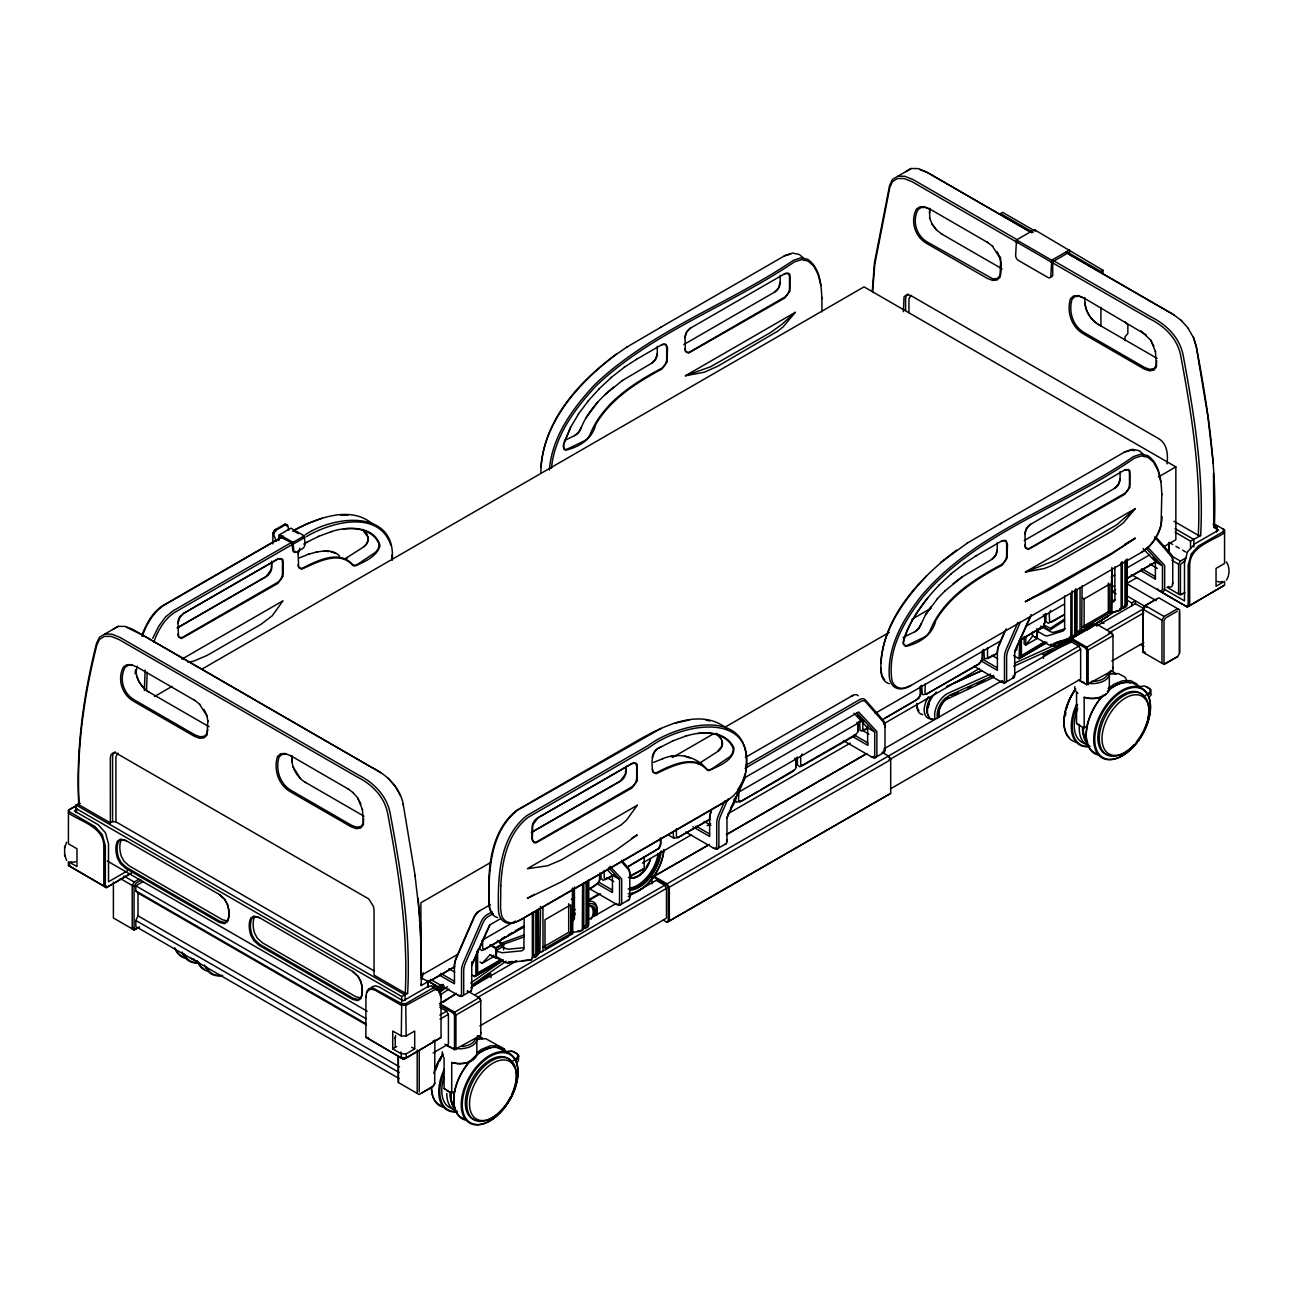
<?xml version="1.0" encoding="UTF-8"?>
<svg xmlns="http://www.w3.org/2000/svg" width="1293" height="1293" viewBox="0 0 1293 1293"><rect width="100%" height="100%" fill="white"/><g stroke="black" fill="none" stroke-linecap="round" stroke-linejoin="round"><path stroke-width="1.5" d="M66.622 860.378L64.65 854.705M64.65 847.82L66.622 842.147M395.238 1038.683L395.561 1035.548M434.852 1083.017L432.719 1086.734L419.191 1094.541L398.389 1082.532L398.389 1056.397M480.754 1032.412L480.754 1035.354L454.489 1049.674L454.489 1015.361L453.261 1013.065L439.798 1005.291M455.928 1049.674L455.928 1015.053L454.312 1012.015L439.555 1003.481L456.154 993.897M572.767 889.503L572.718 933.837L568.257 936.197M780.132 275.328L780.132 282.941A7.338 4.235 -60 0 1 774.943 291.911L683.835 344.52M852.556 736.541L867.635 745.253L867.635 742.748L853.994 734.877M1112.966 667.414L1112.966 670.34L1086.718 684.676L1086.718 650.363L1085.49 648.068L1070.329 639.308L1070.329 641.247L1078.815 646.161L1080.641 649.312L1080.641 679.067L890.489 788.843M1088.156 684.676L1088.156 650.04L1086.524 647.001L1071.768 638.483M1085.667 629.836L1086.96 630.063L1111.77 613.625L1111.915 568.661M1120.094 471.606L1120.094 479.218A7.338 4.235 -60 0 1 1114.905 488.188L1024.25 540.522M1140.313 570.407L1155.392 579.119L1155.392 576.63L1141.735 568.742M1167.062 463.912C1168.08 454.764 1167.45 443.612 1158.447 438.521L911.985 296.226L908.688 294.982L905.892 295.224L904.033 296.921L903.371 311.678M374.13 970.914L115.934 821.847L112.572 821.621L110.358 822.898L79.148 804.876L78.695 803.519C76.028 749.39 83.285 695.682 96.571 643.268L99.432 637.255L104.733 634.087L118.083 626.378L125.211 626.426L133.308 629.691L256.661 700.903M78.695 803.519L76.109 805.006L76.497 808.755L401.719 996.515L407.618 993.412C411.029 932.544 401.169 872.306 390.05 812.699C386.591 795.631 373.515 782.362 358.242 774.895L119.974 637.401L111.861 634.136L104.733 634.087M1175.143 532.215L1190.53 541.104L1200.631 535.561C1204.058 474.693 1194.182 414.455 1183.079 354.848C1179.604 337.78 1166.528 324.511 1151.255 317.044L1054.102 261.008M291.959 755.645C290.763 766.41 296.436 777.077 305.681 782.588M292.137 761.803L292.153 756.615M1084.989 297.794C1083.987 308.284 1089.045 318.773 1098.08 324.301L1157.073 358.371M144.331 690.575L145.155 670.13M146.497 690.737L147.192 672.231M141.309 880.08L136.072 883.119L134.052 886.513L134.068 927.873L136.072 928.972M872.29 290.78L874.488 262.673L889.6 185.416L892.461 179.404L911.112 168.526L918.24 168.575L926.338 171.84L1031.927 232.821M872.597 292.315L874.779 264.305L889.859 187.226L892.574 181.489L897.568 178.499L904.26 178.547L912.001 181.667L1017.575 242.615M1143.093 608.664L1143.157 652.367L1164.104 664.457L1177.632 656.65L1179.604 653.224L1179.604 609.811L1158.819 597.819L1144.693 605.9L1143.093 608.664L1143.157 652.367M1045.213 642.556L1021.422 656.294L1045.035 641.974M135.199 673.734L135.442 670.13M363.64 818.534L363.285 823.431L360.828 826.502L356.69 827.181L351.664 825.37L290.925 790.298C279.611 783.623 275.344 769.222 279.078 756.987L281.89 754.449L286.092 754.11M1156.669 360.682L1156.314 365.58L1153.841 368.65L1149.719 369.345L1144.693 367.519L1083.954 332.463C1072.64 325.771 1068.374 311.371 1072.091 299.136L1074.919 296.598L1079.122 296.259L1084.067 298.15M1043.403 658.396L1043.742 654.549L1042.594 654.064M540.878 467.048C544.838 419.562 580.363 381.435 616.599 353.846M549.428 470.005C551.804 436.581 572.961 408.038 595.055 384.328C652.011 330.216 729.139 303.903 793.498 260.297L800.836 257.889L807.672 259.295C820.198 267.91 821.281 284.767 821.847 298.618M551.481 468.276C554.39 436.048 574.997 408.636 596.315 385.67C653.175 331.719 730.125 305.487 794.338 261.962L801.401 259.651L807.963 260.992L813.685 265.986L818.097 274.31L820.893 285.43M880.84 663.325C882.731 629.19 904.098 599.92 926.661 575.773M657.297 353.474L655.68 358.937L651.785 363.123M997.259 549.751L995.642 555.214L991.747 559.4M178.095 623.081L179.727 617.601L183.654 613.448L277.882 559.045L281.809 558.657L283.022 560.063L283.022 576.419L277.882 583.385L181.553 638.516L178.515 636.754L177.949 622.563A7.322 4.235 -60 0 1 181.149 615.193M298.23 553.711L299.879 548.232M684.999 337.715L686.631 332.236L690.559 328.083M780.132 282.504L778.499 287.983L774.572 292.137M1024.961 533.993L1026.594 528.514L1030.521 524.36M1120.094 478.782L1118.461 484.245L1114.534 488.398M136.331 670.986L137.09 666.186M929.683 208.884L929.715 218.452M929.36 213.135L930.12 208.351M365.903 997.21L366.695 991.618L368.909 988.595L372.222 987.626L401.719 1003.659L405.727 1003.659L430.811 989.177L434.723 987.917L438.052 988.886L440.266 991.893L441.042 996.531L441.042 1037.503L403.723 1059.403L365.903 1037.212L365.903 996.24M207.85 729.446L206.88 733.81L204.084 736.38L199.882 736.751L194.92 734.877L134.197 699.82C123.077 693.355 118.988 678.696 125.065 667.382L128.185 665.345L132.452 665.297M477.844 951.309L478.442 948.997M478.2 950.678L476.794 953.717M572.249 932.738L572.427 888.065M734.295 801.207L731.983 805.911M738.982 791.3L738.545 800.286L739.984 801.676M857.938 731.773L858.552 721.688M925.368 683.674L924.948 692.66L926.386 694.066L979.48 663.778L982.551 659.414L982.114 650.929M987.513 647.809L987.513 657.911L996.935 653.708M1111.77 576.064L1111.35 585.05L1112.788 586.44L1114.404 585.874M1168.516 553.42L1169.228 542.333M401.719 1003.659L401.283 1035.968L406.18 1035.968L414.697 1031.054L414.697 1048.914L406.18 1053.843L401.283 1053.843L392.733 1048.898L392.733 1031.038L401.283 1035.968M141.858 635.639C145.899 624.212 152.121 612.93 162.304 605.916L283.28 536.078M142.262 636.301C146.448 624.503 152.913 612.85 163.435 605.609L282.811 536.692M153.657 642.459C157.698 631.032 163.92 619.751 174.119 612.737L293.382 543.868M479.978 962.024L482.176 963.285L490.031 954.784L496.253 958.161L496.706 950.242L502.799 946.718L501.619 946.04M1036.841 628.77L1036.841 638.338L1037.697 630.467L1043.807 626.943L1038.344 629.061M1151.481 694.244L1149.332 697.105M581.252 427.369L578.521 432.347L574.561 435.66M724.791 800.9L718.601 815.075A15.661 9.051 -60 0 0 716.71 823.318L716.71 845.735A5.091 2.942 60 0 1 713.073 847.836M727.862 799.203L720.605 815.818A14.32 8.275 -60 0 0 718.876 823.382L718.876 845.897A6.465 3.734 60 0 1 714.302 848.531L685.629 831.997M921.214 623.646L918.483 628.624L914.523 631.938M1004.742 631.42L999.101 644.35A14.32 8.275 -60 0 0 997.372 651.914L997.372 670.34L980.627 660.675M1006.229 628.899L999.263 644.868A15.661 9.051 -60 0 0 997.372 653.094M1017.963 622.353L1006.358 648.957A15.661 9.051 -60 0 0 1004.467 657.183L1004.467 679.601A5.091 2.942 60 0 1 1000.83 681.702M1020.436 621.998L1008.362 649.684A14.32 8.275 -60 0 0 1006.617 657.248L1006.617 679.762A6.465 3.734 60 0 1 1002.043 682.413L973.952 666.186M578.424 414.245L570.617 427.32L563.619 444.032A6.433 3.717 -60 0 0 567.482 449.01L584.355 440.832A9.132 5.269 -60 0 0 590.707 432.945C603.75 402.382 633.36 383.326 661.531 368.327A7.402 4.267 -60 0 0 666.671 359.325L666.671 347.865A7.322 4.235 -60 0 0 661.483 344.892M570.617 427.32L563.635 444.388L564.023 449.269L565.655 450.206C579.652 446.877 592.388 438.909 595.814 424.217C610.926 398.858 636.576 382.55 662 369.022L667.091 362.04L667.511 347.833L665.863 344.245L661.935 344.617L636.124 359.535M471.8 964.626L489.53 925.061L500.359 918.806M471.8 965.483L490.047 924.754M726.973 818.146L745.237 777.432M1030.86 615.193L1014.73 651.155L1014.73 675.091A6.465 3.734 60 0 1 1012.435 678.34M1014.73 652.011L1031.394 614.838M399.101 1078.556L135.83 926.564L135.83 920.487L138.012 915.848L138.012 893.027L135.83 890.909L135.83 885.802L143.345 881.47M613.512 387.189C600.324 398.325 587.701 411.174 581.333 427.53A9.132 5.269 -60 0 1 574.981 435.418L564.378 440.59M152.736 638.273L158.603 626.378L165.439 617.068L172.777 611.007L292.153 542.09M139.256 879.078L134.181 882.004L132.209 885.446L132.209 928.843L134.181 929.99L139.563 926.952M1069.521 249.953L1051.71 260.232L1050.821 275.878A4.008 2.311 60 0 1 1047.993 277.51L1018.464 260.459A4.008 2.311 60 0 1 1015.619 255.561L1016.524 239.916L1034.335 229.637L1103.01 270.318L1103.01 274.084M1178.602 593.988L1178.602 564.233L1180.428 561.081L1186.441 557.606M1161.971 663.228L1161.971 620.187L1164.104 616.486L1177.632 608.68M585.713 418.399L597.56 402.382M925.675 614.66L930.976 606.692M423.264 972.708L421.857 979.48M484.051 937.619L482.628 940.658L482.628 948.125L484.051 949.531L524.053 926.806M802.113 753.981L800.674 757.051L800.674 764.405L802.113 765.812L855.223 735.523L858.277 731.159L858.277 723.789L856.839 722.383M920.066 695.893L916.09 700.159L884.751 718.245M1050.659 610.49L1049.205 613.561L1049.641 622.046L1052.276 621.755L1064.155 614.886M366.646 992.846L368.699 990.05L371.77 989.177L375.455 990.357L401.283 1005.259L406.18 1005.259L435.191 989.468L438.262 990.341L440.315 993.137L441.042 997.501M578.262 414.229L588.024 401.299M927.986 597.576C917.771 611.427 906.458 626.135 903.257 643.429L905.617 646.484C919.614 643.154 932.35 635.186 935.776 620.495C950.888 595.136 976.538 578.828 1001.962 565.283L1007.053 558.301L1007.473 544.094L1005.825 540.506L1001.897 540.894L976.086 555.812M1226.378 580.121C1229.902 575.126 1229.902 566.884 1226.378 561.889M1081.659 631.226L1082.096 585.874M937.522 598.659L925.562 614.595L921.295 623.808A9.132 5.269 -60 0 1 914.943 631.695L903.128 637.417M795.26 312.34L783.38 326.612L777.869 331.089L718.003 366.081L704.41 372.206L685.419 375.762L795.26 312.34L782.103 324.171L770.709 332.463L710.471 366.792L685.419 375.762M1135.222 508.618L1123.342 522.889L1111.786 531.294L1051.419 565.704L1044.372 568.484L1025.381 572.039L1135.222 508.618L1116.651 524.845L1056.931 559.756L1025.381 572.039M1111.398 612.543L1111.899 567.417M77.709 804.796L69.515 809.531L68.432 813.087C81.184 821.863 103.472 826.777 103.812 845.881L103.812 885.899L106.252 887.661L131.563 873.034M587.814 401.363L599.128 388.902M939.09 585.163C923.929 601.003 910.224 619.185 903.581 640.31A6.433 3.717 -60 0 0 907.444 645.288L924.317 637.11A9.132 5.269 -60 0 0 930.669 629.222C943.712 598.643 973.322 579.603 1001.493 564.605A7.402 4.267 -60 0 0 1006.633 555.602L1006.633 544.143A7.322 4.235 -60 0 0 1001.445 541.169M937.28 598.756L945.086 590.853M453.261 1013.065L479.137 997.679L480.754 1000.717L455.928 1015.053M1085.49 648.068L1111.35 632.665L1112.966 635.703L1088.156 650.04M363.689 546.664C369.701 542.672 369.232 533.734 363.188 529.936M717.906 751.168L721.688 746.303L722.092 740.954M598.869 389.015L611.427 377.394M938.831 585.293L951.389 573.656M115.093 751.783L113.234 753.48L112.572 756.373L112.572 821.621M117.922 753.059L115.917 756.793L115.934 821.847M908.122 293.947L906.248 295.628L905.601 298.538L905.601 310.385M910.951 295.208L908.947 298.942L908.947 312.744M604.849 394.721L622.45 380.481M944.811 590.982L962.412 576.759M1046.764 642.233L1019.029 658.767L1013.599 655.567M516.166 1058.304L517.572 1057.108L517.636 1054.409M516.844 1062.264L518.412 1060.955L518.509 1057.852M1149.332 694.179L1150.899 692.87L1150.98 689.767L1146.471 686.745M730.949 807.268L733.584 804.521L734.02 799.219M794.112 770.046L760.478 789.991M856.257 734.165L799.688 766.83L797.393 764.777L797.393 757.003M1042.659 626.555L1019.207 640.617M611.104 377.556L624.519 367.131M940.431 562.6L967.52 542.963M956.561 550.123C918.967 578.585 880.598 619.153 880.84 669.305A29.286 16.906 -60 0 0 889.374 683.722M951.066 573.833L964.481 563.409M539.908 951.503L540.571 906.458M524.376 934.823L501.118 943.244M477.004 1052.712L481.4 1049.383L490.209 1045.859L498.161 1045.795L504.464 1049.205L507.098 1053.213M1108.02 688.668L1113.887 684.223L1122.696 680.7L1130.648 680.635L1136.951 684.045L1139.569 688.054M953.135 583.66L962.024 576.969L992.119 559.19A7.402 4.267 -60 0 0 997.259 550.188L997.259 542.543M1145.55 695.408L1150.043 691.949L1150.123 689.25M1157.461 588.832A14.482 8.356 0 0 0 1160.597 591.548L1186.166 606.304L1188.17 604.865L1188.17 565.17L1191.176 554.067L1198.417 546.002L1223.485 531.52L1223.485 529.209L1224.568 529.936L1224.568 563.473L1216.05 568.403L1216.05 586.262L1224.568 581.349L1224.568 585.147L1187.249 607.031L1161.437 592.129M1224.568 585.147L1187.249 607.031L1186.166 606.304M436.371 989.743L442.966 985.104M437.39 990.341L443.984 985.702M439.264 990.761L444.129 987.351M438.941 992.846L447.443 986.721M439.862 995.254L448.913 989.048M443.305 1002.285L456.17 993.234M470.652 983.068L501.49 961.394M572.072 911.824L575.353 909.512M472.058 985.088L506.145 961.135M571.7 915.088L574.965 912.793M481.578 978.801L486.524 975.31M471.137 987.593L490.597 973.92L490.968 977.686M572.185 916.592L575.417 914.313M1124.765 544.305L1135.222 538.26L1110.671 554.584L1050.433 589.204L1025.381 601.681L1034.093 596.655M130.722 873.421L106.252 887.661L68.432 865.47L68.432 861.671L76.982 866.601L76.982 848.741L68.432 843.812L68.432 810.258L69.515 809.531M1066.822 639.259L1055.702 646.548L1051.128 644.561M1076.358 633.02L1080.043 629.82L1080.043 587.798M1076.794 633.667L1093.102 623.614M1060.761 645.094L1107.875 616.195L1057.335 647.163L1050.902 644.221M627.558 346.686C584.727 374.808 541.347 418.544 540.878 473.028M624.147 367.341L636.528 359.309M964.109 563.619L976.49 555.57M1064.511 619.04L1050.385 628.236L1044.227 625.327M1064.446 620.608L1049.9 630.079L1043.419 626.992M1135.222 538.26L1111.786 553.226L1025.381 601.681M490.597 973.92L488.172 974.162M112.766 629.546L118.083 626.378M905.795 171.694L911.112 168.526M622.062 380.708L652.157 362.913A7.402 4.267 -60 0 0 657.297 353.91L657.297 346.282M626.669 347.203L661.37 326.935M966.631 543.48L1001.332 523.212M279.918 536.87L291.911 542.85L292.719 549.832A3.976 2.295 -60 0 0 295.531 551.448M660.448 327.468L785.142 255.481L792.48 253.056L799.316 254.462L803.729 258.309M292.994 542.381L304.243 535.884L305.051 543.949A3.976 2.295 -60 0 1 302.239 548.83L296.614 552.079A3.976 2.295 -60 0 1 293.802 550.446L292.994 542.381L279.627 534.672M293.802 543.803L305.051 537.306M183.137 613.577L277.284 559.222A7.338 4.235 -60 0 1 282.472 562.213L282.472 573.623A7.338 4.235 -60 0 1 277.284 582.593L183.137 636.948A7.338 4.235 -60 0 1 177.965 633.958M177.076 627.945L266.067 576.565L271.223 569.599L271.643 561.178M177.674 627.751L266.584 576.419A7.338 4.235 -60 0 0 271.772 567.449L271.772 561.744M181.893 659.155L283.022 600.776L272.273 615.71L261.041 624.293L207.219 655.357L193.303 661.289L187.808 662.081M154.513 696.507L171.985 686.421M201.692 669.273L864.031 286.868L1175.854 466.886L1175.854 539.731L1163.619 546.794M68.432 810.258L80.311 803.406M77.192 809.37L74.38 810.986L98.268 824.772L105.509 832.837L108.515 843.957L108.515 881.778L127.344 870.9M1070.426 251.505L1052.728 261.719L1052.728 274.779A4.008 2.311 60 0 1 1050.983 276.799M1103.01 270.318L1100.925 271.514L1068.341 252.701M1000.394 523.746L1125.104 451.742L1132.442 449.334L1139.278 450.74L1143.691 454.586M531.294 832.45L620.284 781.069L625.424 774.103L625.844 767.606M531.876 832.256L620.802 780.924A7.338 4.235 -60 0 0 625.99 771.953L625.99 766.248M490.79 862.415L420.888 902.773L420.888 975.601L457.593 954.412M672.538 757.472L712.734 734.262M724.969 727.199L889.245 632.358M911.969 619.25L931.186 608.146M1158.383 476.972L1175.854 466.886M490.209 904.728L478.846 911.29A8.388 4.849 -60 0 0 473.901 917.19L456.17 957.806A14.32 8.275 -60 0 0 454.441 965.37L454.441 983.811L439.361 975.1M745.398 757.407L852.507 695.569A9.746 5.625 -60 0 1 858.213 695.779M492.116 911.824L486.928 914.814A9.746 5.625 -60 0 0 481.222 921.618L463.411 962.412A15.661 9.051 -60 0 0 461.52 970.655L461.52 993.056A5.091 2.942 60 0 1 457.884 995.157M745.576 765.488L859.586 699.658A9.746 5.625 -60 0 1 865.308 699.869L883.103 720.104A15.661 9.051 -60 0 1 884.994 726.165L884.994 749.988A6.465 3.734 60 0 1 882.699 753.237M493.279 913.65L488.108 916.624A8.388 4.849 -60 0 0 483.146 922.539L465.415 963.156A14.32 8.275 -60 0 0 463.686 970.72L463.686 993.234A6.465 3.734 60 0 1 459.112 995.869L430.44 979.318M745.01 768.301L860.572 701.582A8.388 4.849 -60 0 1 865.534 701.76L883.264 721.914A14.32 8.275 -60 0 1 884.994 727.474M534.365 894.32L527.382 898.344L561.437 881.794L615.258 850.729L637.239 834.922L632.002 837.945M482.047 940.286L515.26 921.117M737.204 792.981L861.283 721.332M875.264 713.267L1001.089 640.617M1025.559 626.491L1064.01 604.3M1111.188 577.05L1114.679 575.046M1126.914 567.983L1149.639 554.859M1082.58 597.98L1084.132 598.885L1109.895 584L1109.895 612.72L1084.132 627.59L1082.58 626.685L1108.327 611.815L1109.895 612.72M501.862 938.589L505.175 936.665M508.488 934.758L511.818 932.835M515.131 930.928L523.423 926.144M420.823 984.151L421.292 985.525L428.08 981.597L428.08 987.222M1213.497 473.093L1213.852 526.299L1214.305 527.673L1216.891 526.186L1216.891 531.811M428.161 981.937L453.261 967.455M524.376 926.386L483.889 949.757L481.642 950.533L479.396 948.448M586.877 890.311C592.841 887.224 601.859 883.297 600 874.892M605.447 879.579L613.852 874.731M627.283 866.989L658.525 848.418L660.771 843.731L660.771 839.803M708.548 819.972L677.726 837.767L673.75 838.106L668.546 835.1M739.871 801.886L758.765 790.977M867.571 728.169L861.833 730.949L860.136 730.497L859.522 721.138M996.984 653.45L988.402 658.396L984.409 658.751L983.795 649.393M1064.284 614.595L1048.235 623.339L1045.924 621.286L1045.924 613.512M1126.413 578.714L1156.492 561.356M428.177 982.163L454.764 966.808M571.328 899.508L574.658 897.584M588.25 889.746L599.338 882.117L599.758 873.034M613.836 874.973L603.201 880.355L600.954 878.27L600.954 874.343M627.121 867.296L659.123 848.45L660.529 845.412L660.529 837.945M710.051 819.326L677.855 837.557L676.401 836.151L676.401 828.781M882.86 719.554L918.967 698.349L920.681 693.581L920.681 685.823M1020.71 639.97L1043.241 626.604L1044.954 621.836L1044.954 614.078M1126.3 579.022L1157.17 561.178M490.386 944.601L495.72 947.672L502.832 943.567M642.476 863.077L691.432 834.809M707.142 825.742L710.633 823.722M728.04 813.685L850.293 743.087M883.426 723.967L979.48 668.513M1112.158 591.919L1115.649 589.899M1126.122 583.854L1136.595 577.793M503.656 949.919L503.656 944.035L495.833 948.561L490.031 945.215M432.218 987.27L435.547 985.347L437.551 986.64L437.551 990.503M1037.422 638.354L1025.834 645.029L1024.169 644.076L1024.169 636.382M436.872 987.432L442.109 984.409M587.184 900.655L597.673 894.594M630.887 875.426L644.189 868.54L644.189 856.952M493.813 955.204L492.617 955.899L505.935 962.865L531.245 959.988L532.36 957.499L532.36 912.729L533.573 912.034L533.573 956.658L531.035 959.762M436.42 988.499L443.402 984.458M588.315 900.801L600.534 893.738M628.479 877.608L644.189 868.54M482.176 963.285L493.764 956.594M1184.808 560.693L1180.461 564.669L1180.461 593.535L1181.737 594.279M1044.631 641.732L1021.454 655.599M1046.587 642.863L1019.029 658.767L1019.854 639.13M500.601 959.778L477.02 973.387L477.618 974.453L503.09 959.745M477.57 973.71L501.151 960.085M471.622 974.841L474.628 976.587L500.456 961.669M474.628 976.587L502.945 960.392M653.676 876.492L709.017 844.539M726.31 834.567L866.407 753.674M651.947 883.798L651.947 877.494L709.534 844.458M726.844 834.486L866.924 753.593M1126.51 599.887L1131.747 602.91L1135.383 600.809L1135.383 603.702L1096.577 626.087L1096.577 624.147L1111.754 632.907L1112.966 635.202L1112.966 668.239M1070.329 639.308L1096.577 624.147M471.266 987.125L516.683 960.893M588.105 919.662L616.066 903.516M628.285 896.469L656.181 880.355L664.667 885.252L666.493 888.404L666.493 918.159L479.832 1025.931M883.669 749.019L1002.317 680.522M1014.52 673.475L1071.784 640.407M542.931 947.252L568.694 932.382L570.73 933.562L570.73 904.858L544.983 919.727L544.983 948.432L570.73 933.562M463.072 995.513L471.185 990.842M619.412 905.262L629.19 899.605M716.581 849.145L726.359 843.505M874.601 757.924L884.38 752.267M1004.338 683.027L1014.116 677.37M544.482 950.387L568.16 936.714L562.746 938.653M1144.693 605.9L1156.928 598.837M439.846 1015.053L446.602 1011.158L448.412 1014.31L448.412 1044.065L433.107 1052.906M474.596 994.996L664.667 885.252M654.193 876.412L667.043 883.846L1078.815 646.161M1106.76 630.014L1143.869 608.599L1143.869 605.706M440.008 1019.159L448.412 1014.31M478.168 997.145L666.493 888.404M888.824 760.042L1080.641 649.312M1108.57 633.182L1143.869 612.801M392.733 1048.898L396.676 1046.619M1184.938 592.436L1180.428 595.039L1166.932 587.248M1177.47 611.104L1165.494 618.022L1163.991 620.624L1163.991 662.598L1165.494 663.471L1177.47 656.553M441.042 1037.503L403.723 1059.403L365.903 1037.212M1111.818 661.062L1143.869 642.556M663.261 920.099L667.043 922.281L890.683 793.401L890.683 759.395L888.711 756.195L882.004 752.316M890.683 793.401L667.043 922.281M421.211 1093.167L433.187 1086.265L434.69 1083.663L434.852 1039.976M455.055 1091.033L451.596 1093.038L444.081 1088.561L444.081 1058.159L442.384 1054.959A17.456 10.069 0 0 1 442.384 1051.807M1084.067 727.878L1087.542 725.874M303.807 544.094L306.78 542.365M660.998 746.869C650.848 750.667 651.413 763.177 652.868 771.953L655.858 773.747C670.905 766.911 693.678 754.239 707.174 770.062L708.79 770.628C718.148 766.296 734.634 760.332 733.891 747.774C725.421 729.931 701.533 731.062 685.452 736.186M292.638 531.181L306.845 523.891L322.28 518.154M132.209 928.843L134.068 927.873M473.771 976.037L475.872 974.954L475.872 955.22M306.215 542.543L318.805 536.32M673.006 740.824L657.507 748.728A7.322 4.235 -60 0 0 652.318 757.698M294.626 529.758C317.674 518.186 350.775 504.82 372.998 524.36M305.245 534.769C334.273 515.099 396.612 508.828 392.215 560.241M306.425 536.579C331.056 522.016 378.526 509.216 390.858 545.096M661.062 728.395L517.653 810.113C490.063 831.738 488.479 870.932 489.045 903.16A29.286 16.906 -60 0 0 497.579 917.577M344.698 559.061L364.157 546.567A6.433 3.717 -60 0 0 368.02 537.145L362.266 529.5M698.915 763.565L718.375 751.071A6.433 3.717 -60 0 0 722.237 741.632L720.864 738.141L716.257 733.196M651.947 878.286L653.902 877.349L666.396 884.557L668.352 887.758L668.352 920.972L666.396 921.909M946.589 686.454L981.532 670.663M954.493 683.043L982.034 670.598M990.632 674.025L948.335 693.145A17.472 10.085 -60 0 0 935.146 718.956M1014.472 663.244L1054.215 645.272M993.606 675.382L949.547 695.295L945.118 698.317A15.694 9.067 -60 0 0 937.587 718.552M1013.76 666.267L1071.283 640.261M951.115 695.424L958.452 692.111M967.649 687.957L971.318 686.292M976.845 683.803L984.183 680.474M1048.09 651.575L1051.759 649.926M994.446 676.934L944.989 700.095A12.445 7.192 -60 0 0 939.009 716.144M1043.661 654.694L1070.685 642.379M299.216 557.946L308.752 554.147M653.434 762.45L662.953 758.652M1137.161 687.165L1139.456 686.26M910.902 685.5L904.728 687.941A27.945 16.13 -60 0 1 892.025 680.619C886.917 649.442 904.906 620.01 923.315 596.412C978.833 531.31 1065.868 506.129 1134.284 458.239L1141.363 455.928L1147.925 457.269L1153.647 462.248L1158.059 470.587L1160.855 481.707M1137.727 686.825L1144.45 685.969L1149.493 688.474M505.24 1051.985L511.963 1051.144L517.006 1053.633M318.191 536.514L331.897 531.471M672.408 741.018L686.098 735.976M583.579 927.776L586.101 924.673L586.101 881.988M533.33 956.788L535.852 953.684L535.852 910.999M512.157 961.394L507.632 962.719M537.484 953.232L542.898 951.309M515.907 961.41L508.278 963.075M536.676 954.008L543.012 950.985L542.947 906.732M502.589 944.536L524.247 936.875M585.018 928.6L587.539 925.497L587.539 880.872L588.751 880.177L588.751 924.931L587.636 927.42L582.61 928.293M536.094 956.901L538.502 953.943L538.502 909.189M534.769 957.612L537.29 954.509L537.29 909.884M865.874 729.365L864.257 729.931L862.803 728.541L862.803 721.171M571.975 921.828L574.399 918.887L574.399 886.966M1069.279 637.287L1072.786 636.108A7.128 4.105 60 0 0 1074.709 632.649L1074.709 589.964M1053.262 643.575L1062.038 640.617M1119.754 608.858L1125.427 606.999A6.756 3.911 60 0 0 1127.254 603.702L1127.254 558.948M1120.368 608.955L1124.118 607.726A7.112 4.105 60 0 0 1126.041 604.267L1126.041 559.643M1111.01 612.963L1120.385 609.876A7.112 4.105 60 0 0 1122.308 606.417L1122.308 561.808L1121.112 562.503L1121.112 607.257A6.756 3.911 60 0 1 1119.285 610.538L1111.721 613.027M1069.505 637.869L1075.178 635.994A6.756 3.911 60 0 0 1077.004 632.713L1077.004 589.915M1056.995 642.298L1073.869 636.722A7.112 4.105 60 0 0 1075.792 633.279L1075.792 588.654M1053.278 644.447L1070.151 638.887A7.112 4.105 60 0 0 1072.059 635.429L1072.059 590.804M784.124 256.062L791.187 253.751M1124.086 452.34L1131.149 450.029L1134.43 450.691M513.062 1060.567L516.844 1059.339L518.994 1056.478L518.509 1054.926L514 1051.904M1111.786 600.857L1115.487 599.693M1065.238 628.705L1054.118 632.196A9.261 5.35 60 0 1 1050.126 631.469L1040.736 626.054M372.093 986.753L375.406 985.799L379.334 987.044L403.222 1000.847L427.126 987.044L431.038 985.799L434.367 986.753M308.106 554.358L317.124 551.852M662.323 758.862C677.257 752.219 694.874 755.823 705.849 768.01A9.132 5.269 -60 0 0 712.201 768.575L729.09 757.245A6.433 3.717 -60 0 0 732.937 747.823C727.135 734.618 710.617 731.741 697.687 733.503M668.352 887.758L890.683 759.702L888.42 756.033M331.234 531.682C347.251 526.203 374.647 525.556 380.013 545.662C377.168 556.572 363.979 562.132 354.589 566.124L352.973 565.558C339.461 549.735 316.688 562.407 301.657 569.243L298.651 567.449L298.101 553.21A7.322 4.235 -60 0 1 298.505 550.689M675.043 723.126L689.395 719.991M506.969 1051.419L512.335 1051.371M316.446 552.079C324.042 550.737 333.788 549.525 339.461 555.974M670.663 756.567L676.304 755.888M577.567 931.154L582.642 930.265L583.822 927.647L583.822 883.022L582.61 883.733L582.319 929.958L580.201 931.429L572.718 932.253M508.763 962.218L516.198 961.394M521.758 960.78L529.176 959.956M523.956 947.672L508.327 949.207L503.042 947.737M340.738 515.277L348.156 514.986M343.469 528.999C356.399 527.237 372.917 530.114 378.72 543.319A6.433 3.717 -60 0 1 374.873 552.741L357.983 564.071A9.132 5.269 -60 0 1 351.631 563.506C338.362 550.123 317.238 560.693 303.241 567.724A7.402 4.267 -60 0 1 298.101 564.653M1110.542 673.685L1118.493 673.621L1124.797 677.031L1126.542 679.698M478.054 1038.845L486.006 1038.78L504.464 1049.205M897.762 176.236L904.89 176.284L912.987 179.549L1016.864 239.512M323.977 551.141L328.826 551.497M1032.865 635.833L1025.834 645.029L1025.834 637.336M490.031 954.784L496.253 958.161M1173.996 521.289L1198.272 535.302L1200.631 535.561M110.358 822.898L110.341 757.666L111.004 754.773L112.879 753.076L115.675 752.833L368.731 898.926L373.386 906.248L374.049 909.9L374.049 975.132L405.242 993.153L407.618 993.412M1079.768 725.955L1084.18 727.814L1084.18 697.363L1089.385 698.172A17.456 10.069 0 0 0 1109.346 686.648M447.281 1091.114L451.71 1092.973L451.71 1062.523L456.898 1063.331A17.456 10.069 0 0 0 476.858 1051.807M706.091 720.217L709.809 720.928M126.294 840.789L121.332 839.577L118.681 841.371A24.341 14.061 60 0 0 118.681 857.938L121.332 862.787L126.294 867.312L219.81 921.295L224.772 922.507L227.423 920.729A24.341 14.061 60 0 0 227.423 904.146L224.772 899.314L219.81 894.788L125.599 840.385L120.394 839.125L117.534 841.048A25.327 14.611 60 0 0 117.534 858.342L120.394 863.562L125.599 868.298L219.293 922.394L224.497 923.671L227.358 921.747A25.327 14.611 60 0 0 227.358 904.453L224.497 899.233L219.293 894.481M259.618 917.771L254.656 916.559L252.006 918.337A24.341 14.061 60 0 0 252.006 934.904L254.656 939.752L259.618 944.278L353.134 998.277L358.096 999.473L360.747 997.695A24.341 14.061 60 0 0 360.747 981.128L358.096 976.28L353.134 971.754L258.923 917.367L253.719 916.09L250.858 918.014A25.327 14.611 60 0 0 250.858 935.308L253.719 940.528L258.923 945.28L352.617 999.376L357.822 1000.637L360.682 998.713A25.327 14.611 60 0 0 360.682 981.435L357.822 976.199L352.617 971.463M227.471 920.939L222.509 919.743L128.993 865.744L124.031 861.219L121.38 856.386A24.341 14.061 60 0 1 121.38 839.803M360.795 997.921L355.834 996.709L262.317 942.726L257.355 938.201L254.705 933.352A24.341 14.061 60 0 1 254.705 916.785M668.352 920.972L669.305 921.214L669.305 887.515L667.043 883.846M1043.241 614.773L1044.679 616.163L1044.679 623.533M794.71 758.264L796.149 759.654L796.149 767.024M605.609 879.353L604.187 877.947L604.187 870.48M1074.871 686.648A17.456 10.069 0 0 0 1074.871 689.799L1077.861 693.387M330.458 551.61L335.695 553.452M684.66 756.114L689.912 757.957M701.469 763.937C686.696 757.908 670.614 765.408 657.458 772.228A7.402 4.267 -60 0 1 652.318 769.157M291.054 755.985L285.01 753.447L280.5 753.835L277.478 756.55C273.502 769.448 278.27 784.544 290.101 791.591L351.033 826.76L356.367 828.684L360.812 827.956L363.462 824.643L362.363 809.062M1084.18 697.363L1089.643 698.559A15.807 9.116 0 0 0 1106.194 693.694M451.71 1062.523L457.156 1063.719A15.807 9.116 0 0 0 473.707 1058.854M930.362 209.401L925.481 207.446L921.214 207.494L918.078 209.531C912.001 220.844 916.107 235.504 927.21 241.969L992.911 278.916L997.113 278.545L999.909 275.959L1000.814 262.899M137.333 667.253L131.401 664.667L126.843 664.715L123.514 666.881C117.049 678.857 121.72 694.26 133.357 701.097L194.289 736.267L199.526 738.255L204.019 737.85L207.025 735.103L207.801 720.751M919.84 169.561L927.582 172.68L1029.697 231.625M126.827 627.412L143.571 635.655L371.463 767.25C386.866 774.555 400.28 787.696 403.4 805.006M499.34 942.872L500.375 943.292M496.9 951.276L502.185 952.747L521.726 950.824L523.875 949.385L524.166 917.982M1033.155 232.384L1000.556 213.571L1002.641 212.359L1035.224 231.172L1035.224 230.154M1068.454 253.994L1174.028 314.959M1016.524 239.916L1051.71 260.232M1015.619 241.468L1050.821 261.784M1051.144 261.994L1149.429 318.676C1164.233 325.868 1177.276 338.427 1180.59 355.074C1191.742 414.52 1201.359 474.596 1198.272 535.302M987.836 242.583L929.554 208.852L924.414 206.815L919.856 206.864L916.527 209.03C910.078 221.006 914.749 236.409 926.386 243.246L987.319 278.415L992.539 280.403L997.048 279.999L1000.055 277.252C1002.123 268.766 1001.59 259.214 996.984 251.618M941.336 233.807L1002.075 268.879M1215.258 524.457L1224.568 529.936M1213.076 524.134L1216.891 526.186L1216.503 531.682M1215.355 528.191L1218.62 530.082L1194.732 543.868L1187.491 551.933L1184.485 563.053L1184.485 600.873L1164.072 589.075M1174.949 528.595L1193.843 539.488L1193.843 546.987M1169.26 542.494L1172.606 544.418M1175.935 546.341L1179.264 548.264M1182.61 550.188L1185.94 552.111M1170.375 555.279L1180.428 561.081M1171.927 560.37L1178.602 564.233M1158.835 590.481A5.091 2.942 60 0 0 1162.472 588.38L1162.472 565.865L1155.392 561.76L1143.109 548.555M1149.849 564.055L1157.283 568.354M1131.391 574.625L1160.063 591.176A6.465 3.734 60 0 0 1164.637 588.541L1164.637 565.461L1147.683 547.23M1126.639 583.612L1156.217 600.679M1164.104 616.486L1145.291 605.625L1143.157 609.326L1161.971 620.187M1126.656 595.766L1146.649 607.322M1135.383 603.702L1143.869 608.599M1112.546 591.822L1116.037 593.843M1100.327 621.335L1103.947 623.42M1140.474 644.512L1143.869 646.468M1043.774 623.743L1044.663 626.442M1037.729 631.404L1043.984 635.008A9.261 5.35 60 0 0 1047.976 635.736L1062.798 631.081A6.707 3.863 60 0 0 1064.64 627.816L1064.64 595.895M1034.594 636.689L1048.041 644.447A9.148 5.285 60 0 0 1052.049 645.159L1069.036 639.55A6.756 3.911 60 0 0 1070.863 636.269L1070.863 593.455M1037.261 638.37L1032.444 635.817L1032.444 632.115M1078.815 680.118L1086.718 684.676M991.828 655.292L997.598 658.622M982.017 658.994L997.372 667.851M871.094 756.599A5.091 2.942 60 0 0 874.731 754.498L874.731 731.983L867.635 727.894L853.994 713.219M862.092 730.189L868.928 734.133M843.65 740.76L872.306 757.31A6.465 3.734 60 0 0 876.88 754.676L876.88 731.596L858.633 711.958L744.72 777.723L726.973 817.289L726.973 841.21A6.465 3.734 60 0 1 724.694 844.474M304.243 535.884L290.877 528.174L278.803 535.14L278.803 540.684M293.576 530.841L298.36 533.605M704.087 821.427L710.908 825.354M695.973 826.098L709.631 833.985M692.87 826.809L709.631 836.474L709.631 818.049A14.32 8.275 -60 0 1 711.36 810.485M606.999 869.365L612.446 875.232L619.541 879.321L619.541 901.835A5.091 2.942 60 0 1 615.904 903.936M606.902 877.527L613.739 881.47M598.804 882.198L612.446 890.085M597.382 883.879L612.446 892.574L612.446 875.232M589.026 888.42L617.117 904.647A6.465 3.734 60 0 0 621.691 901.997L621.691 878.933L609.957 866.31M136.525 666.703L194.807 700.418M290.23 755.435L348.512 789.166M148.307 691.658L209.046 726.731M305.051 782.152L364.044 816.222M497.514 940.48L503.656 944.035M495.526 949.563L496.706 950.242M497.029 957.046L501.829 959.826M448.897 968.748L454.651 972.077M440.784 973.435L454.441 981.322M467.468 990.955L479.525 997.905L480.754 1000.2L480.754 1033.252M427.159 980.498L435.547 985.347L437.551 988.353M429.001 981.71L437.551 986.64M420.855 977.573L428.08 981.597L427.692 987.092M439.798 1007.247L446.602 1011.158M69.515 811.842L95.084 826.615L102.325 834.68L105.331 845.784L105.331 885.495L107.335 886.933M446.602 1045.116L454.489 1049.674M433.187 1040.817L434.69 1041.673M107.271 861.009L367.196 1011.223M123.918 876.088L134.181 882.004M135.83 885.802L366.032 1018.706M120.233 878.529L134.052 886.513M411.74 1047.201L414.697 1048.914M135.83 890.909L366.032 1023.814M138.012 893.027L366.469 1024.929M68.432 865.47L103.812 885.899M138.012 915.848L399.553 1066.838M135.83 920.487L399.101 1072.479M134.181 929.99L113.396 917.982L113.396 882.165M1065.691 252.313L1173.026 314.28L1181.77 320.777M257.776 701.663L380.999 772.81M1076.552 693L1076.552 723.401L1077.974 724.355M444.081 1088.561L445.487 1089.514M1146.422 335.016L1083.259 297.6L1078.023 295.612L1073.513 295.984L1070.491 298.699C1066.531 311.597 1071.283 326.693 1083.13 333.739L1144.063 368.925L1149.38 370.849L1153.825 370.105L1156.492 366.792L1155.392 351.211M1140.895 330.879L1150.576 340.059L1153.906 346.088M347.865 788.714L353.409 792.868M987.189 242.13L992.782 246.413M194.16 699.982L199.752 704.265M1098.711 324.753C1091.34 319.921 1085.635 312.033 1084.956 303.079M941.967 234.259L936.31 229.815L932.172 224.368L929.538 217.774M1076.552 723.401L1080.544 726.391M148.937 692.094C141.422 687.375 135.765 679.132 136.137 670M1084.698 629.109L1086.023 630.499M1146.099 548.248L1162.472 565.865M1152.774 557.315L1155.392 560.128L1155.392 579.119M856.984 712.912L874.731 731.983M857.211 715.029L863.724 722.044M727.216 728.864C700.628 707.029 663.309 726.019 637.497 740.582L516.521 810.42C488.172 833.387 487.186 875.005 489.724 908.397A27.945 16.13 -60 0 0 492.536 913.133M716.484 734.004L721.041 738.901M608.631 867.571L619.541 879.321M1125.088 321.876L1127.852 324.915L1127.852 333.546L1125.088 336.681L1125.088 340.641M1155.586 536.627L1170.86 553.97A15.661 9.035 -60 0 1 1172.751 560.031L1172.751 583.854A6.465 3.734 60 0 1 1168.177 586.505M1154.552 537.08L1171.005 555.78A14.32 8.275 -60 0 1 1172.751 561.34M621.561 860.217L627.913 867.441A15.661 9.051 -60 0 1 629.804 873.486L629.804 897.31A6.465 3.734 60 0 1 627.525 900.575M621.739 862.043L628.075 869.235A14.32 8.275 -60 0 1 629.804 874.795M1181.139 320.357L1188.461 328.47M388.11 778.208L395.238 786.386L400.539 795.696M1223.485 531.52L1224.568 532.764C1211.897 541.363 1189.996 546.373 1189.689 565.267L1189.689 605.286M353.005 792.609L357.676 797.846L362.541 809.79M992.41 246.171L999.942 257.97M199.381 704.022L206.928 715.821M300.461 778.531L292.945 766.717M932.188 224.142L936.633 230.025M143.62 687.876L139.175 681.993L136.508 675.625M303.16 536.369L303.968 537.775M1188.267 328.551L1193.568 337.845L1196.429 347.154C1207.662 406.697 1217.085 466.87 1214.305 527.673M1150.705 339.994L1155.57 351.938M357.563 797.91L360.892 803.923M68.432 862.641L70.889 867.231M203.971 709.469L206.783 715.255L207.995 721.607M1168.516 543.302L1168.953 551.788M919.986 686.793L920.406 695.278M673.75 838.106L673.12 832.627M276.282 541.379L273.76 534.672A4.93 2.845 -60 0 1 276.46 529.968L285.333 524.845A4.93 2.845 -60 0 1 288.048 526.413L288.549 530.211M1144.693 651.753L1145.291 653.595M1193.455 337.198L1196.17 346.088L1208.001 417.397L1213.206 463.136M405.727 1003.659L406.18 1035.968M367.907 1037.374L368.36 1038.974M403.141 803.939L415.247 876.46M880.84 668.142L881.81 674.72A27.945 16.13 -60 0 0 884.622 679.455M414.972 875.232L420.467 922.362L421.292 985.525M495.72 947.672L495.833 958.129M418.221 898.425L420.645 936.924M1161.809 494.896C1161.243 481.044 1160.16 464.187 1147.634 455.556L1140.798 454.166L1133.46 456.574C1064.818 504.561 977.556 529.855 921.925 595.2C904.195 617.682 888.146 644.512 889.196 674.122A29.286 16.906 -60 0 0 909.9 686.082L1142.204 551.949L1148.394 547.262A27.945 16.13 -60 0 0 1161.082 525.281L1161.809 493.764M398.389 1082.532L398.196 1056.316M821.847 297.487L821.992 311.855M1190.53 541.104L1190.53 548.539M1179.442 612.252L1179.442 653.127M1131.747 602.91L1131.747 605.787M1124.958 560.952L1124.958 603.637A7.128 4.105 60 0 1 1123.035 607.096M1114.889 566.884L1114.889 598.804A6.707 3.863 60 0 1 1113.047 602.069M1109.346 689.799L1109.346 671.956A17.456 10.069 0 0 1 1089.385 683.48M1108.327 583.111L1108.327 611.815M1100.925 307.427L1100.925 326.386M1084.132 598.885L1084.132 627.59M1021.422 637.19L1021.422 656.294M1020.92 637.287L1020.92 657.151M1016.702 646.241L1016.702 650.04M1000.556 257.081L1000.556 268.427M982.825 649.943L982.211 660.028L978.219 664.279L926.257 694.276L922.281 694.616L921.667 685.258M867.635 726.262L867.635 745.253M796.423 757.569L795.712 768.64L793.094 771.388L741.6 801.11L735.879 802.242L735.264 796.763M568.694 903.678L568.694 932.382M477.618 951.535L477.618 974.453M477.02 951.357L477.117 975.31M476.858 1054.959L476.858 1037.115A17.456 10.069 0 0 1 470.604 1046.522A17.456 10.069 0 0 1 453.358 1048.09M471.735 961.83L471.8 988.547A6.465 3.734 60 0 1 467.209 991.181M419.239 1051.161L419.239 1092.035M417.203 1049.981L417.203 1093.393M406.18 1053.843L406.18 1057.642L401.283 1057.642L401.283 1053.843M405.242 993.153C408.329 932.447 398.713 872.371 387.561 812.925C384.263 796.278 371.22 783.72 356.399 776.511L118.972 639.518L111.23 636.398L104.539 636.35L99.545 639.34L96.83 645.078C83.641 697.347 76.206 750.91 79.148 804.876M405.032 1000.523L405.032 994.899L76.109 805.006L76.109 812.505M401.719 996.515L401.719 1002.091M395.238 1037.115L395.238 1047.136M391.924 555.036L391.924 559.029M272.888 543.917L272.888 533.977A4.622 2.667 -60 0 1 275.425 529.58L284.46 524.36A4.93 2.845 -60 0 1 287.175 525.912M76.497 808.755L76.497 812.473M64.65 846.252L64.65 856.273M588.347 901.463A17.472 10.085 -60 0 1 596.736 914.329M589.236 903.775A15.694 9.067 -60 0 1 596.768 915.315M589.899 905.698A12.445 7.192 -60 0 1 591.257 919.194M588.848 905.714A13.496 7.79 -60 0 1 595.33 915.622M587.927 906.248A12.445 7.192 -60 0 1 593.907 915.379M922.733 714.609A17.472 10.085 -60 0 1 917.125 703.36M919.016 710.649A15.694 9.067 -60 0 1 916.979 703.942M932.932 718.666A17.472 10.085 -60 0 1 924.479 712.847A17.472 10.085 -60 0 1 928.471 696.814M928.746 716.274A15.694 9.067 -60 0 1 931.38 696.895M928.342 707.271A13.496 7.79 -60 0 1 929.085 704.087M933.805 719.845A17.472 10.085 -60 0 1 927.453 709.453A17.472 10.085 -60 0 1 936.261 692.208M927.469 708.192A15.694 9.067 -60 0 1 928.148 704.54M928.762 702.681A15.694 9.067 -60 0 1 931.526 697.234M939.025 717.195A13.496 7.79 -60 0 1 949.224 697.283M275.28 531.294A3.976 2.295 -60 0 1 276.249 530.259M272.888 534.171A4.93 2.845 -60 0 1 275.603 529.467M284.201 524.505A4.622 2.667 -60 0 1 286.739 525.976M658.185 853.461A29.917 17.278 -60 0 1 630.871 887.871M661.127 850.923A30.935 17.86 -60 0 1 629.368 890.198M659.705 852.572A29.917 17.278 -60 0 1 628.139 888.889M663.778 850.859A35.638 20.575 -60 0 1 630.984 893.835M663.778 849.582A34.701 20.041 -60 0 1 628.156 893.641M648.052 863.659A18.603 10.748 -60 0 1 646.209 867.086M643.995 870.221A18.603 10.748 -60 0 1 638.774 875.183M637.401 876.072A18.603 10.748 -60 0 1 629.675 877.624M650.492 858.665A18.603 10.748 -60 0 1 630.241 877.963M650.411 858.972A17.924 10.36 -60 0 1 630.903 877.559M709.615 819.229A15.661 9.051 -60 0 1 711.506 810.986M726.973 839.803A5.091 2.942 60 0 1 726.472 841.678M884.994 748.582A5.091 2.942 60 0 1 883.232 751.185M851.327 696.248A8.388 4.849 -60 0 1 853.283 695.489M454.441 966.566A15.661 9.051 -60 0 1 456.332 958.323L474.127 917.529A9.746 5.625 -60 0 1 479.848 910.725M471.8 987.141A5.091 2.942 60 0 1 471.299 989M629.804 895.904A5.091 2.942 60 0 1 629.303 897.778M1014.73 673.669A5.091 2.942 60 0 1 1012.969 676.271M1172.751 582.448A5.091 2.942 60 0 1 1172.25 584.323M701.501 762.385A9.132 5.269 -60 0 1 697.751 763.581M745.56 771.452A29.286 16.906 -60 0 0 746.142 765.521C750.651 706.285 677.839 723.32 648.068 745.608L526.994 815.511C499.405 837.137 497.821 876.331 498.403 908.559A29.286 16.906 -60 0 0 519.107 920.503L725.438 801.385A29.286 16.906 -60 0 0 728.67 799.219M745.124 773.489A29.286 16.906 -60 0 1 742.909 780.212M742.182 781.861A29.286 16.906 -60 0 1 737.608 789.797M347.284 557.881A9.132 5.269 -60 0 1 345.344 558.851M1124.296 470.216A7.322 4.235 -60 0 1 1129.484 473.222L1129.468 484.616A7.338 4.235 -60 0 1 1124.296 493.603L1030.149 547.957A7.338 4.235 -60 0 1 1024.961 544.967M1162.068 516.586A29.286 16.906 -60 0 1 1141.347 552.45M1070.749 636.398A7.128 4.105 60 0 1 1070.087 637.578M784.334 273.954A7.322 4.235 -60 0 1 789.522 276.944L789.506 288.355A7.338 4.235 -60 0 1 784.334 297.325L690.187 351.68A7.338 4.235 -60 0 1 684.999 348.69M1087.833 742.667A34.491 19.912 -60 0 1 1083.178 728.799M1108.053 754.983A35.056 20.235 -60 0 1 1106.517 710.94A35.056 20.235 -60 0 1 1144.693 697.67M1134.123 744.574A35.056 20.235 -60 0 1 1100.23 745.883A35.056 20.235 -60 0 1 1120.611 697.897A35.056 20.235 -60 0 1 1148.847 709.938M1148.798 711.748A35.056 20.235 -60 0 1 1147.634 719.49M1147.198 721.122A35.056 20.235 -60 0 1 1144.111 729.494M1143.319 731.127A35.056 20.235 -60 0 1 1136.45 741.875M1097.692 753.981A39.42 22.757 -60 0 1 1086.346 731.111A39.42 22.757 -60 0 1 1102.735 695.618M1109.701 689.217A39.42 22.757 -60 0 1 1130.454 682.979M1097.935 754.918A40.115 23.161 -60 0 1 1086.427 731.385A40.115 23.161 -60 0 1 1103.479 695.101M1107.261 691.416A40.115 23.161 -60 0 1 1137.549 686.292M1088.286 745.382A36.64 21.157 -60 0 1 1083.55 726.795M1087.122 742.247A34.491 19.912 -60 0 1 1082.467 728.395M1084.924 743.443A36.64 21.157 -60 0 1 1077.715 708.435M1065.48 715.805A33.214 19.169 -60 0 1 1065.852 712.201M1066.58 708.483A33.214 19.169 -60 0 1 1075.113 689.993M1089.498 746.336A39.42 22.757 -60 0 1 1077.602 704.54M1088.771 746.659A40.115 23.161 -60 0 1 1076.665 704.135M1108.376 673.928A40.115 23.161 -60 0 1 1116.279 674.009M1075.679 742.053A40.115 23.161 -60 0 1 1075.679 689.072M1110.752 670.388A40.115 23.161 -60 0 1 1115.293 673.443M1069.246 737.56A39.42 22.757 -60 0 1 1075.42 689.04M1089.934 746.336A36.64 21.157 -60 0 1 1079.461 724.436M1084.18 682.51A17.456 10.069 0 0 1 1079.768 680.651M1107.907 673.637A16.001 9.245 0 0 1 1091.26 681.427M454.296 1106.614A34.491 19.912 -60 0 1 450.707 1093.959M511.252 1061.408A35.056 20.235 -60 0 1 513.709 1066.127M475.565 1120.142A35.056 20.235 -60 0 1 472.608 1078.459A35.056 20.235 -60 0 1 510.185 1060.179M505.078 1105.596A35.056 20.235 -60 0 1 467.161 1108.473A35.056 20.235 -60 0 1 497.142 1058.304A35.056 20.235 -60 0 1 511.624 1094.654M510.848 1096.286A35.056 20.235 -60 0 1 506.145 1104.157M465.205 1119.14A39.42 22.757 -60 0 1 460.389 1116.764M459.031 1115.568A39.42 22.757 -60 0 1 470.264 1060.777M475.776 1055.508A39.42 22.757 -60 0 1 490.192 1048.057M497.967 1048.154A39.42 22.757 -60 0 1 504.125 1051.71M465.448 1120.077A40.115 23.161 -60 0 1 462.07 1072.382A40.115 23.161 -60 0 1 505.078 1051.451M455.815 1110.542A36.64 21.157 -60 0 1 451.063 1091.955M454.635 1107.406A34.491 19.912 -60 0 1 449.98 1093.555M452.437 1108.602A36.64 21.157 -60 0 1 444 1077.117M435.789 1069.715A35.056 20.235 -60 0 1 437.826 1064.705M439.458 1061.456A35.056 20.235 -60 0 1 441.301 1058.256M435.191 1069.861A33.214 19.169 -60 0 1 442.642 1055.153M457.011 1111.495A39.42 22.757 -60 0 1 443.531 1073.432M456.284 1111.818A40.115 23.161 -60 0 1 444.178 1069.295M475.889 1039.087A40.115 23.161 -60 0 1 479.994 1038.683M443.192 1107.212A40.115 23.161 -60 0 1 431.49 1087.478M433.769 1073.303A40.115 23.161 -60 0 1 443.192 1054.231M478.265 1035.564A40.115 23.161 -60 0 1 482.806 1038.602M441.22 1105.709A39.42 22.757 -60 0 1 431.442 1086.88M434.48 1070.507A39.42 22.757 -60 0 1 442.933 1054.199M477.408 1035.855A39.42 22.757 -60 0 1 481.869 1038.845M457.447 1111.495A36.64 21.157 -60 0 1 446.78 1093.458M451.71 1047.669A17.456 10.069 0 0 1 444.986 1044.178M475.436 1038.812A16.001 9.245 0 0 1 462.134 1046.49M194.5 959.681A36.64 21.157 -60 0 1 190.023 957.483M199.074 962.574A39.42 22.757 -60 0 1 183.978 953.862M198.346 962.897A40.115 23.161 -60 0 1 182.216 952.068M185.044 958.178A40.115 23.161 -60 0 1 174.749 947.753M184.786 957.24A39.42 22.757 -60 0 1 175.428 948.917M197.732 961.927A36.64 21.157 -60 0 1 193.578 959.147M203.938 968.861A39.42 22.757 -60 0 1 198.815 963.673M207.51 971.156A40.115 23.161 -60 0 1 197.215 960.731M222.687 975.439A40.115 23.161 -60 0 1 204.472 964.917M221.345 975.423A39.42 22.757 -60 0 1 206.233 966.711M401.444 1052.502A3.329 1.923 0 0 1 400.83 1052.017M75.56 861.639A3.329 1.923 0 0 1 70.856 861.639M1222.144 581.381A3.329 1.923 0 0 1 1217.44 581.381M684.999 337.279L685.419 351.405L688.458 353.167L784.786 298.02L789.926 291.07L789.942 274.698L788.714 273.308L784.803 273.68L690.187 328.309A7.338 4.235 -60 0 0 684.999 337.279M1024.961 533.556L1025.381 547.682L1028.42 549.444L1124.748 494.298L1129.888 487.348L1129.904 470.975L1128.676 469.585L1124.748 469.957L1030.149 524.586A7.338 4.235 -60 0 0 1024.961 533.556M500.811 885.673L500.553 908.656L501.539 915.218A27.945 16.13 -60 0 0 514.226 922.539L520.4 920.099L726.585 801.062L732.759 796.359A27.945 16.13 -60 0 0 745.463 774.394C757.892 709.679 682.445 722.367 649.296 747.402L528.32 817.241C507.664 832.951 501.926 861.09 500.811 885.673M532.716 824.902L532.312 839.076L533.944 842.664L535.771 843.02L632.099 787.89L637.239 780.924L637.239 764.567L636.027 763.161L632.099 763.533L537.856 817.952L532.716 824.902M637.239 805.28L626.491 820.198L621.222 824.821L561.437 859.861L547.521 865.793L527.382 868.686L637.239 805.28M631.501 763.727L537.355 818.081A7.322 4.235 -60 0 0 532.166 827.067L532.166 838.462A7.338 4.235 -60 0 0 537.355 841.452L631.501 787.098A7.338 4.235 -60 0 0 636.689 778.127L636.689 766.717A7.338 4.235 -60 0 0 631.501 763.727M1127.949 750.635A33.214 19.169 -60 0 0 1144.499 698.172A33.214 19.169 -60 0 0 1104.044 726.44A33.214 19.169 -60 0 0 1127.949 750.635M1125.039 753.964A40.115 23.161 -60 0 0 1145.016 690.607A40.115 23.161 -60 0 0 1096.157 724.743A40.115 23.161 -60 0 0 1125.039 753.964M1125.524 753.738A39.42 22.757 -60 0 0 1145.162 691.48A39.42 22.757 -60 0 0 1097.159 725.034A39.42 22.757 -60 0 0 1125.524 753.738M495.461 1115.794A33.214 19.169 -60 0 0 512.012 1063.331A33.214 19.169 -60 0 0 471.557 1091.599A33.214 19.169 -60 0 0 495.461 1115.794M492.552 1119.124A40.115 23.161 -60 0 0 512.529 1055.767A40.115 23.161 -60 0 0 463.686 1089.902A40.115 23.161 -60 0 0 492.552 1119.124M493.053 1118.898A39.42 22.757 -60 0 0 512.674 1056.64A39.42 22.757 -60 0 0 464.672 1090.193A39.42 22.757 -60 0 0 493.053 1118.898"/></g></svg>
